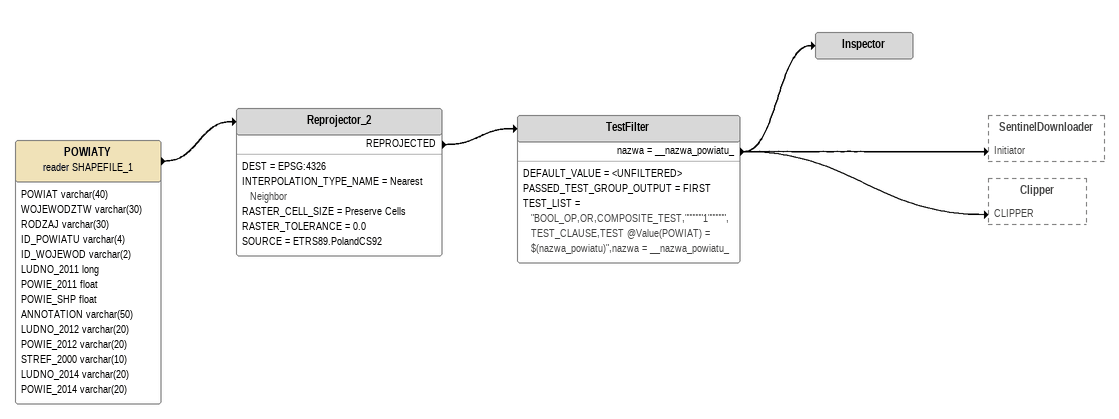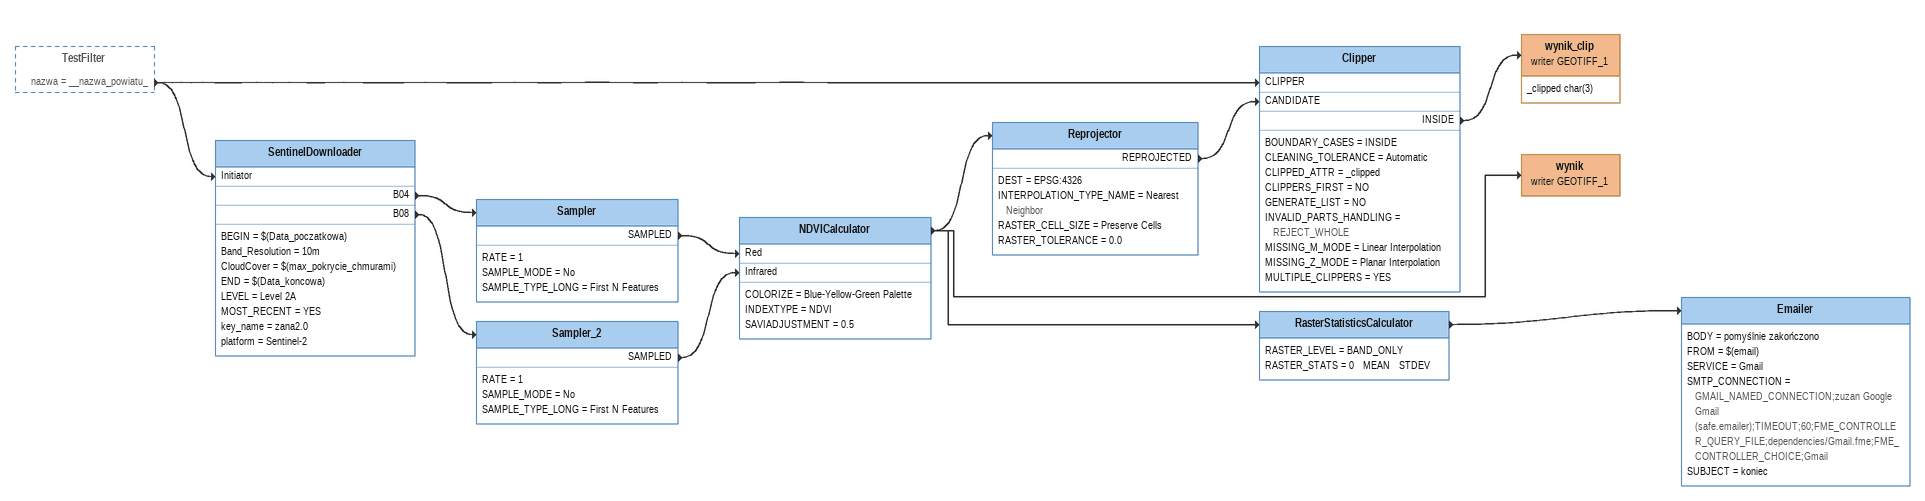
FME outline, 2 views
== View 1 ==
POWIATY (reader SHAPEFILE_1)
    attributes: POWIAT varchar(40), WOJEWODZTW varchar(30), RODZAJ varchar(30), ID_POWIATU varchar(4), ID_WOJEWOD varchar(2), LUDNO_2011 long, POWIE_2011 float, POWIE_SHP float, ANNOTATION varchar(50), LUDNO_2012 varchar(20), POWIE_2012 varchar(20), STREF_2000 varchar(10), LUDNO_2014 varchar(20), POWIE_2014 varchar(20)
    -> Reprojector_2
Reprojector_2
    DEST = EPSG:4326
    INTERPOLATION_TYPE_NAME = Nearest Neighbor
    RASTER_CELL_SIZE = Preserve Cells
    RASTER_TOLERANCE = 0.0
    SOURCE = ETRS89.PolandCS92
    REPROJECTED -> TestFilter
TestFilter
    DEFAULT_VALUE = <UNFILTERED>
    PASSED_TEST_GROUP_OUTPUT = FIRST
    TEST_LIST = "BOOL_OP,OR,COMPOSITE_TEST,""""""1"""""",TEST_CLAUSE,TEST @Value(POWIAT) = $(nazwa_powiatu)",nazwa = __nazwa_powiatu_
    nazwa = __nazwa_powiatu_ -> SentinelDownloader [Initiator]
    nazwa = __nazwa_powiatu_ -> Inspector
    nazwa = __nazwa_powiatu_ -> Clipper [CLIPPER]
Inspector

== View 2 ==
TestFilter [outside]
    nazwa = __nazwa_powiatu_ -> SentinelDownloader [Initiator]
    nazwa = __nazwa_powiatu_ -> Clipper [CLIPPER]
SentinelDownloader
    BEGIN = $(Data_poczatkowa)
    Band_Resolution = 10m
    CloudCover = $(max_pokrycie_chmurami)
    END = $(Data_koncowa)
    LEVEL = Level 2A
    MOST_RECENT = YES
    key_name = zana2.0
    platform = Sentinel-2
    B04 -> Sampler
    B08 -> Sampler_2
Sampler
    RATE = 1
    SAMPLE_MODE = No
    SAMPLE_TYPE_LONG = First N Features
    SAMPLED -> NDVICalculator [Red]
Sampler_2
    RATE = 1
    SAMPLE_MODE = No
    SAMPLE_TYPE_LONG = First N Features
    SAMPLED -> NDVICalculator [Infrared]
NDVICalculator
    COLORIZE = Blue-Yellow-Green Palette
    INDEXTYPE = NDVI
    SAVIADJUSTMENT = 0.5
    -> RasterStatisticsCalculator
    -> Reprojector
    -> wynik (writer GEOTIFF_1)
Reprojector
    DEST = EPSG:4326
    INTERPOLATION_TYPE_NAME = Nearest Neighbor
    RASTER_CELL_SIZE = Preserve Cells
    RASTER_TOLERANCE = 0.0
    REPROJECTED -> Clipper [CANDIDATE]
Clipper
    BOUNDARY_CASES = INSIDE
    CLEANING_TOLERANCE = Automatic
    CLIPPED_ATTR = _clipped
    CLIPPERS_FIRST = NO
    GENERATE_LIST = NO
    INVALID_PARTS_HANDLING = REJECT_WHOLE
    MISSING_M_MODE = Linear Interpolation
    MISSING_Z_MODE = Planar Interpolation
    MULTIPLE_CLIPPERS = YES
    INSIDE -> wynik_clip (writer GEOTIFF_1)
wynik_clip (writer GEOTIFF_1)
    attributes: _clipped char(3)
wynik (writer GEOTIFF_1)
RasterStatisticsCalculator
    RASTER_LEVEL = BAND_ONLY
    RASTER_STATS = 0   MEAN   STDEV
    -> Emailer
Emailer
    BODY = pomyślnie zakończono
    FROM = $(email)
    SERVICE = Gmail
    SMTP_CONNECTION = GMAIL_NAMED_CONNECTION;zuzan Google Gmail (safe.emailer);TIMEOUT;60;FME_CONTROLLER_QUERY_FILE;dependencies/Gmail.fme;FME_CONTROLLER_CHOICE;Gmail
    SUBJECT = koniec
